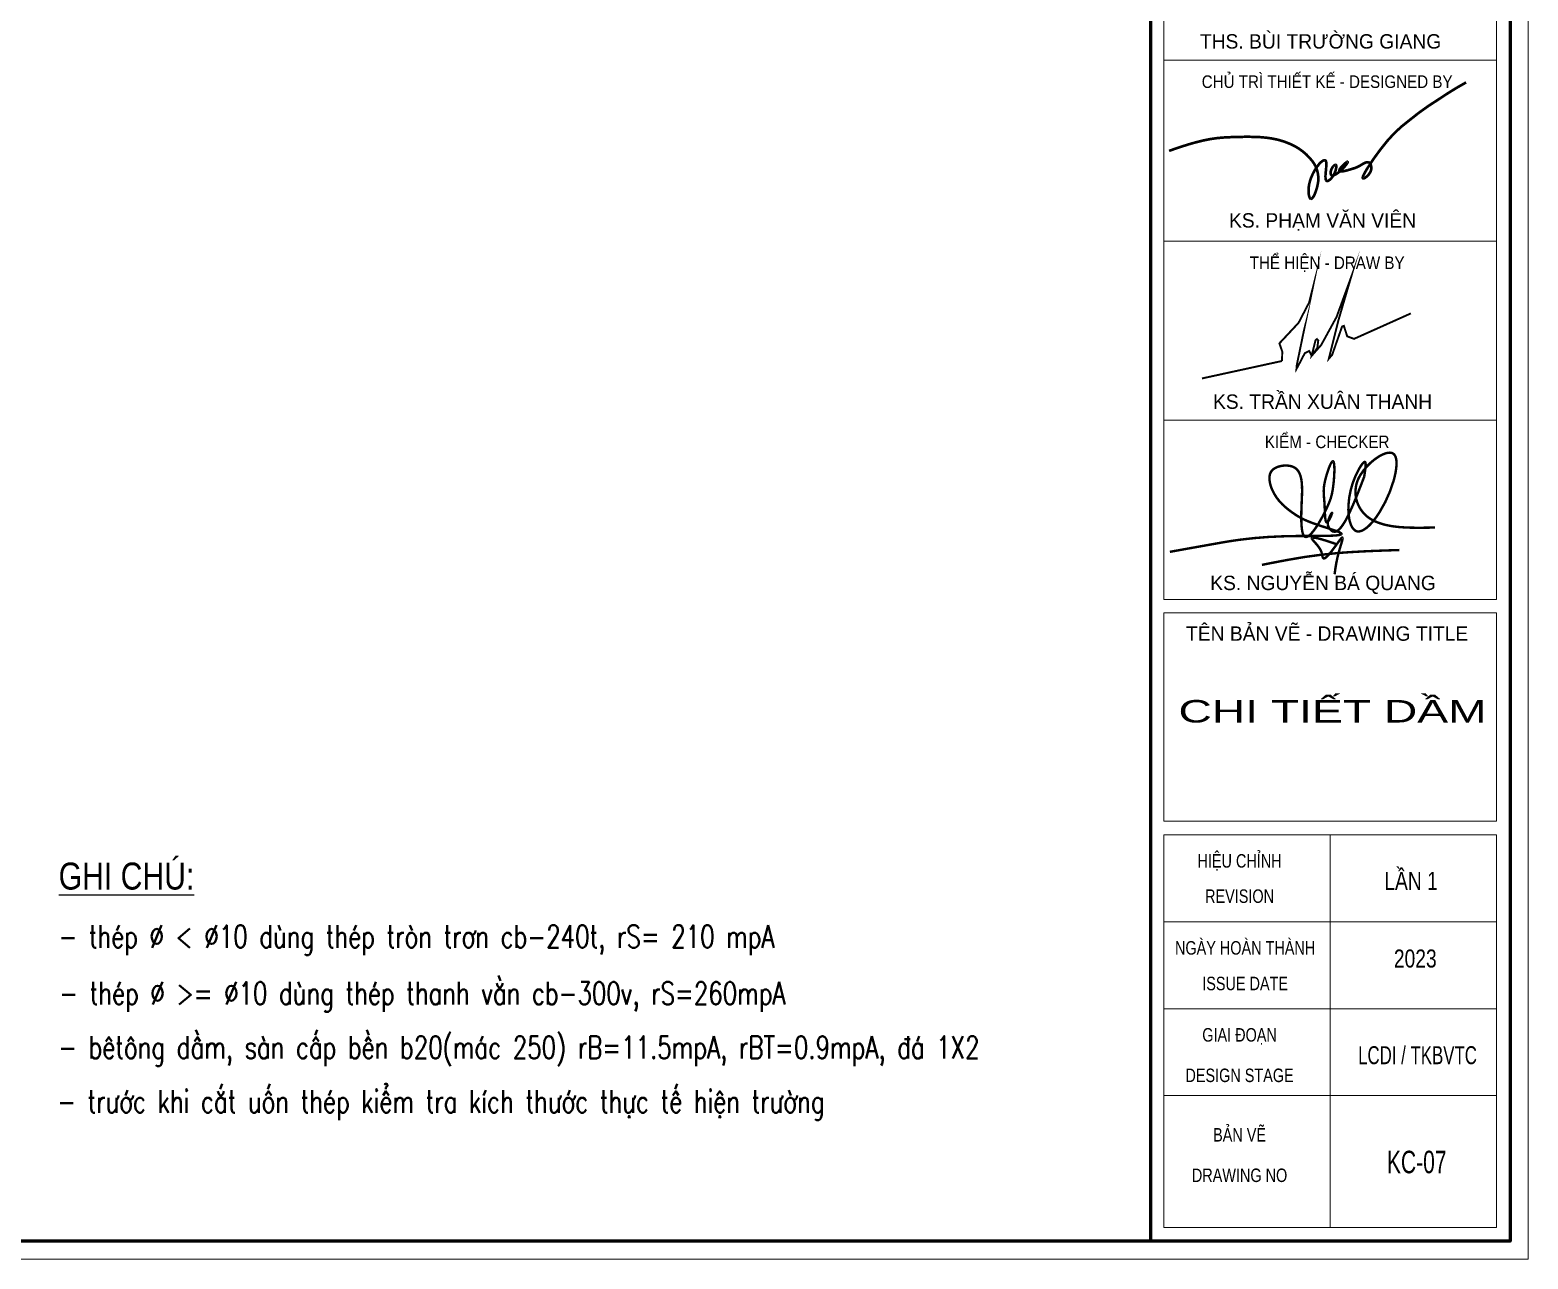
# Model space of a CAD drawing. Header units: millimetres. Extents: x -295047 to 304185, y -728047 to -308748.
# Drawn here: x -23359 to -16695, y -333554 to -328088 of the extents above; entities that cross this region are included whole.
import ezdxf
from ezdxf.enums import TextEntityAlignment as Align

# ---------------------------------------------------------------- set-up
doc = ezdxf.new("R2010")
doc.units = ezdxf.units.MM
doc.header["$MEASUREMENT"] = 0
doc.layers.get('Defpoints').update_dxf_attribs({"color": 1})
for name, color, linetype, lineweight in [('Khungten_LCDI', 7, 'Continuous', 5), ('LC ISO', 153, 'Continuous', 13), ('LC Net dam 1', 30, 'Continuous', 30), ('LC Net thay', 7, 'Continuous', 25), ('LC Text1', 3, 'Continuous', 20), ('LC Text2', 7, 'Continuous', 25)]:
    doc.layers.add(name, color=color, linetype=linetype, lineweight=lineweight)
doc.styles.add('Khungten', font='VHAVAN.TTF', dxfattribs={"width": 0.9, "height": 5000})
doc.styles.add('LC 3', font='vnsimli.shx', dxfattribs={"width": 0.75})
doc.styles.add('T2', font='VHARIAL.TTF', dxfattribs={"width": 0.8})
doc.styles.add('Title', font='VHBLACK.TTF', dxfattribs={"width": 0.8})
doc.styles.add('VNAVANTH', font='VHAVANB.TTF', dxfattribs={"width": 0.6})

# ---------------------------------------------------------------- blocks, each defined once
blk = doc.blocks.new('NGUYEN BA QUANG')
at = {"layer": 'LC ISO', "const_width": 54}
for points in [[(906, 1114, 0.006821), (929, 1272, 0.011774), (937, 1340, 0.026266), (938, 1394, 0.052103), (935, 1423, 0.076783), (930, 1436, 0.163971), (923, 1442, 0.170042), (914, 1442, 0.080479), (902, 1436, 0.05585), (881, 1417, 0.031056), (847, 1375, 0.025203), (791, 1286, 0.116129), (556, 476, 0.061974), (575, 166, 0.045365), (610, 47, 0.070676), (660, -41, 0.091415), (710, -86, 0.146905), (783, -104, 0.068448), (833, -95, 0.049636), (885, -72, 0.053986), (978, -6, 0.029209), (1056, 69, 0.021304), (1134, 162, 0.025491), (1250, 329, 0.068873), (1561, 1027, 0.01773), (1596, 1171, 0.037697), (1624, 1368, 0.029037), (1623, 1453, 0.04288), (1613, 1525, 0.066726), (1590, 1583, 0.100495), (1556, 1623, 0.111871), (1508, 1644, 0.054631), (1469, 1647, 0.041179), (1426, 1643, 0.04561), (1355, 1623, 0.04967), (1225, 1558, 0.109429), (829, 1164, 0.05047), (753, 1012, 0.368126), (1079, 156, 0.040655), (1223, 90, 0.031441), (1383, 42, 0.023503), (1557, 9, 0.017084), (1742, -10, 0.011936), (1936, -19, 0.009133), (2206, -21, 0.002915), (2480, -16)], [(-3416, -557, -0.001023), (-2231, -345, -0.008385), (-1869, -289, -0.026114), (-905, -212, -0.007166), (-491, -205, 0.001773), (-49, -203, 0.009736), (200, -197, 0.025773), (331, -186, 0.054465), (383, -173, 0.09183), (397, -166, 0.386262), (399, -152, 0.129793), (379, -135, 0.036801), (321, -108, 0.016128), (184, -59, -0.006736), (-183, 62, -0.023924), (-416, 154, -0.046785), (-684, 310, -0.041509), (-918, 503, -0.092678), (-1136, 813, -0.077778), (-1199, 1035, -0.070106), (-1196, 1141, -0.201572), (-1106, 1286, -0.091887), (-982, 1343, -0.118851), (-732, 1351, -0.227561), (-543, 1208, -0.055716), (-508, 1121, -0.035741), (-487, 1019, -0.022757), (-478, 904, -0.018678), (-477, 714, 0.005361), (-493, 294, 0.022501), (-487, 25, 0.024956), (-474, -85, 0.051878), (-451, -169, 0.084004), (-427, -209, 0.302699), (-372, -224, 0.091028), (-331, -204, 0.045769), (-285, -164, 0.031407), (-218, -87, 0.026473), (-114, 66, 0.038878), (124, 530, 0.063388), (207, 831, 0.030377), (243, 1236, 0.019395), (241, 1350, 0.050857), (231, 1429, 0.089259), (221, 1451, 0.446193), (202, 1454, 0.08967), (185, 1438, 0.048315), (156, 1388, 0.024568), (114, 1288, 0.037087), (24, 971, 0.06811), (7, 722, 0.007404), (19, 571, -0.009821), (27, 442, 0.013775), (38, 214, 0.023991), (46, 154, 0.068642), (58, 113, 0.168495), (71, 99, 0.190472), (82, 99, 0.135753), (102, 116, 0.042547), (133, 165, 0.037247), (185, 280, 0.083462), (192, 310, 0.752396), (189, 311, 0.077103), (170, 286, 0.067778), (106, 135, 0.079642), (97, 52, 0.07615), (107, 12, 0.090818), (168, -77, 0.162992), (233, -111, 0.134535), (287, -101, 0.046135), (315, -85, 0.0589), (372, -33, 0.033446), (431, 44, 0.020493), (492, 142, 0.018931), (584, 325, 0.012315), (712, 617, 0.006262), (906, 1114)], [(274, -380, 0.002584), (99, -322, 0.004829), (-9, -289, 0.009549), (-104, -262, 0.02019), (-180, -245, 0.020391), (-210, -242, 0.037792), (-233, -241, 0.083891), (-249, -244, 0.129866), (-256, -250, 0.170647), (-258, -257, 0.074142), (-257, -264, 0.04333), (-253, -271, 0.038982), (-240, -290, 0.018381), (-209, -327, -0.006145), (-155, -388, -0.017161), (-112, -442, -0.029179), (-72, -502, -0.056277), (-39, -577, -0.025416), (-31, -610, -0.003247), (-24, -652, 0.033316), (-18, -677, 0.055631), (-12, -689, 0.087521), (-5, -698, 0.15828), (8, -703, 0.07777), (18, -702, 0.051495), (30, -698, 0.04838), (50, -685, 0.02792), (72, -667, 0.021215), (104, -635, 0.012757), (138, -596, 0.011354), (192, -528, 0.005945), (265, -430, -0.007904), (360, -301, -0.011483), (384, -270, -0.027823), (404, -249, -0.066961), (415, -240, -0.123545), (420, -238, -0.248584), (424, -240, -0.12084), (426, -246, -0.064597), (426, -260, -0.027008), (421, -289, -0.011306), (411, -326, -0.007085), (384, -419, 0.007773), (340, -569, 0.03162), (266, -923, 0.004795), (248, -1055)], [(-1368, -847, -0.004051), (-800, -737, -0.026384), (342, -582, -0.006339), (726, -556, -0.004215), (1111, -537, -0.002629), (1689, -517)]]:
    blk.add_lwpolyline(points, format="xyb", dxfattribs=at)
blk = doc.blocks.new('lcdi fix')
at = {"layer": 'Defpoints', "lineweight": 0}
blk.add_lwpolyline([(-1200, -14850), (-1200, 14850), (40800, 14850), (40800, -14850)], close=True, dxfattribs=at)
at = {"layer": 'Khungten_LCDI', "color": 5, "lineweight": 60}
blk.add_line((36600, 14650), (36600, -14650), dxfattribs=at)
at = {"layer": 'Khungten_LCDI', "color": 5, "lineweight": 25}
blk.add_line((40600, -14650), (40600, 14650), dxfattribs=at)
at = {"layer": 'Khungten_LCDI', "color": 9, "lineweight": 15}
for p, q in [((38600, -10133), (38600, -14500)), ((40450, -11100), (36750, -11100)), ((40450, -12067), (36750, -12067)), ((40450, -13033), (36750, -13033))]:
    blk.add_line(p, q, dxfattribs=at)
at = {"layer": 'Khungten_LCDI', "color": 5, "lineweight": 60}
blk.add_lwpolyline([(0, -14650), (0, 14650), (40600, 14650), (40600, -14650)], close=True, dxfattribs=at)
at = {"layer": 'Khungten_LCDI', "color": 9, "lineweight": 15}
for points in [[(36750, -1522), (40450, -1522), (40450, 446), (36750, 446)], [(36750, -1522), (40450, -1522), (40450, -3535), (36750, -3535)], [(36750, -1522), (40450, -1522), (40450, -3535), (36750, -3535)], [(36750, -5526), (40450, -5526), (40450, -3535), (36750, -3535)], [(36750, -7517), (40450, -7517), (40450, -5526), (36750, -5526)], [(36750, -9983), (40450, -9983), (40450, -7667), (36750, -7667)], [(36750, -14500), (40450, -14500), (40450, -10133), (36750, -10133)]]:
    blk.add_lwpolyline(points, close=True, dxfattribs=at)
at = {"layer": 'LC ISO', "const_width": 29.4}
blk.add_lwpolyline([(36808, -2531, -0.005589), (36977, -2474, -0.022453), (37191, -2415, -0.038343), (37409, -2383, -0.012299), (37586, -2376, -0.014061), (37766, -2376, -0.032435), (37943, -2392, -0.065887), (38157, -2455, -0.127402), (38402, -2646, -0.217203), (38462, -2900, -0.056046), (38429, -3009, -0.054981), (38407, -3050, -0.074917), (38396, -3061, -0.192631), (38386, -3065, -0.190426), (38377, -3059, -0.079856), (38369, -3045, -0.067464), (38360, -2999, -0.089823), (38374, -2871, -0.10427), (38479, -2675, -0.05658), (38511, -2646, -0.102761), (38531, -2636, -0.411767), (38553, -2647, -0.072182), (38556, -2663, -0.042063), (38556, -2711, 0.006515), (38548, -2796, 0.050846), (38549, -2842, 0.084642), (38553, -2858, 0.316888), (38568, -2866, 0.10557), (38583, -2861, 0.079173), (38609, -2839, 0.148897), (38667, -2717, 0.074472), (38667, -2696, 0.295229), (38660, -2686, 0.15701), (38654, -2687, 0.097298), (38638, -2699, 0.165018), (38605, -2768, 0.085117), (38606, -2788, 0.384735), (38626, -2803, 0.083003), (38643, -2800, 0.044183), (38663, -2791, 0.048448), (38710, -2757, 0.055197), (38776, -2687, 0.06223), (38794, -2658, 0.356145), (38794, -2652, 0.296448), (38788, -2653, 0.057996), (38751, -2683, 0.048541), (38711, -2727, 0.086608), (38702, -2745, 0.314867), (38705, -2756, 0.149234), (38719, -2760, 0.047589), (38741, -2758, 0.030742), (38798, -2745, 0.010919), (38876, -2721, 0.058476), (38935, -2693, -0.021304), (38979, -2668, -0.046344), (39001, -2659, -0.096698), (39021, -2657, -0.153723), (39037, -2664, -0.103714), (39049, -2681, -0.235546), (39045, -2768, -0.124446), (38988, -2830, -0.115248), (38969, -2838, -0.439421), (38962, -2833, -0.101123), (38962, -2823, -0.053735), (38976, -2790, -0.025453), (39017, -2719, -0.033469), (39236, -2419, -0.059013), (39479, -2192, -0.0344), (39806, -1958, -0.023249), (40111, -1770)], format="xyb", dxfattribs=at)
at = {"layer": 'LC ISO', "const_width": 21.6}
for points in [[(38064, -4867), (38067, -4763), (38035, -4671), (38248, -4443), (38365, -4218), (38400, -4081), (38227, -4919), (38225, -4955), (38266, -4879), (38317, -4781), (38366, -4756), (38394, -4809), (38457, -4721), (38467, -4638), (38453, -4623), (38436, -4638), (38394, -4809), (38500, -4689), (38670, -4379), (38829, -3945), (38691, -4416), (38590, -4821), (38585, -4841), (38622, -4798), (38732, -4484), (38752, -4477), (38789, -4593), (38865, -4621), (39497, -4338)], [(37174, -5061), (38064, -4867)]]:
    blk.add_lwpolyline(points, dxfattribs=at)
at = {"layer": 'LC Net dam 1', "xscale": 0.5000006712537298, "yscale": 0.5000006712537298, "zscale": 0.5000006712537298}
blk.add_blockref('NGUYEN BA QUANG', (38525, -6710), dxfattribs=at)
at = {"color": 7}
for s, style, p in [('ths. bïi tr\xadêng giang', 'VNAVANTH', (38493, -1394)), ('Ks. PH¹M V¡N VI£N', 'VNAVANTH', (38515, -3384)), ('Ks. trÇn xu©n thanh', 'VNAVANTH', (38515, -5399)), ('ks. nguyÔn b¸ quang', 'VNAVANTH', (38520, -7414)), ('tªn b¶n vÏ - drawing title', 'Khungten', (38566, -7977))]:
    blk.add_text(s, height=160, dxfattribs=dict(at, style=style)).set_placement(p, align=Align.CENTER)
for s, height, style, width, p in [('chñ tr× thiÕt kÕ - designed by', 140, 'Khungten', 0.9, (38566, -1832)), ('thÓ hiÖn - draw by', 140, 'Khungten', 0.9, (38566, -3845)), ('kiÓm - checker', 140, 'Khungten', 0.9, (38566, -5836)), ('hiÖu chØnh', 150, 'Khungten', 0.8, (37592, -10499)), ('revision', 150, 'Khungten', 0.8, (37592, -10891)), ('ngµy hoµn thµnh', 150, 'Khungten', 0.8, (37654, -11466)), ('issue date', 150, 'Khungten', 0.8, (37654, -11862)), ('giai ®o¹n', 150, 'Khungten', 0.8, (37592, -12433)), ('lcdi / tkbvtc', 200, 'Title', 0.7, (39571, -12684)), ('design stage', 150, 'Khungten', 0.8, (37592, -12883)), ('b¶n vÏ', 150, 'Khungten', 0.8, (37592, -13544)), ('drawing nO', 150, 'Khungten', 0.8, (37592, -13994))]:
    blk.add_text(s, height=height, dxfattribs=dict(at, style=style, width=width)).set_placement(p, align=Align.CENTER)
at = {"color": 7, "style": 'Khungten', "width": 0.8}
for tag, p in [('REVISION', (39499, -10746)), ('NGAYHT', (39546, -11609))]:
    blk.add_attdef(tag, text='', height=200, dxfattribs=at).set_placement(p, align=Align.CENTER)
at = {"layer": 'LC Text1', "style": 'Title', "width": 1.485915}
for tag, p, p2 in [('TENBANVE1', (36913, -8886), (40339, -8886)), ('TENBANVE2', (36913, -9562), (40339, -9562))]:
    blk.add_attdef(tag, text='', height=250, dxfattribs=at).set_placement(p, p2, align=Align.FIT)
at = {"layer": 'LC Text1', "style": 'Title', "width": 0.7}
blk.add_attdef('SOBANVE', text='', height=250, dxfattribs=at).set_placement((39562, -13896), align=Align.CENTER)

msp = doc.modelspace()

# ---------------------------------------------------------------- block references
at = {"layer": 'LC Net thay'}
ref = msp.add_blockref('lcdi fix', (-33015, -327613.5), dxfattribs=dict(at, xscale=0.3999999999995694, yscale=0.3999999999995694, zscale=0.3999999999995694))
ref.add_attrib('NGAYHT', '2023', dxfattribs={"layer": 'LC Text1', "height": 80, "style": 'Khungten', "width": 0.8}).set_placement((-17196.6, -332257.2), align=Align.CENTER)
ref.add_attrib('REVISION', 'lÇn 1', dxfattribs={"layer": 'LC Text1', "height": 80, "style": 'Khungten', "width": 0.8}).set_placement((-17215.5, -331912), align=Align.CENTER)
ref.add_attrib('SOBANVE', 'KC-07', dxfattribs={"layer": 'LC Text1', "height": 100, "style": 'Title', "width": 0.7}).set_placement((-17190.2, -333172), align=Align.CENTER)
ref.add_attrib('TENBANVE1', 'CHI TIÕT dÇm', dxfattribs={"layer": 'LC Text1', "height": 100, "style": 'Title', "width": 1.312272}).set_placement((-18249.9, -331167.8), (-16879.3, -331167.8), align=Align.FIT)

# ---------------------------------------------------------------- texts
at = {"layer": 'LC Text1', "color": 3, "style": 'LC 3', "width": 0.75}
for s, p in [('- thÐp %%C < %%C10 dïng thÐp trßn tr¬n cb-240t, rS= 210 mpA', (-23232, -332169)), ('- thÐp %%C >= %%C10 dïng thÐp thanh v»n cb-300v, rS=260mpA', (-23227.9, -332421.6)), ('- bªt«ng dÇm, sµn cÊp bÒn b20(m¸c 250) rB=11.5mpA, rBT=0.9mpA, ®¸ 1X2', (-23232.8, -332662.2)), ('- tr\xadíc khi c¾t uèn thÐp kiÓm tra kÝch th\xadíc thùc tÕ hiÖn tr\xadêng', (-23237.6, -332902.9))]:
    msp.add_text(s, height=100, dxfattribs=at).set_placement(p)
at = {"layer": 'LC Text2', "style": 'T2', "width": 0.8}
msp.add_text('%%Ughi chó:', height=120, dxfattribs=at).set_placement((-23231, -331910.6))

doc.saveas('drawing.dxf')
